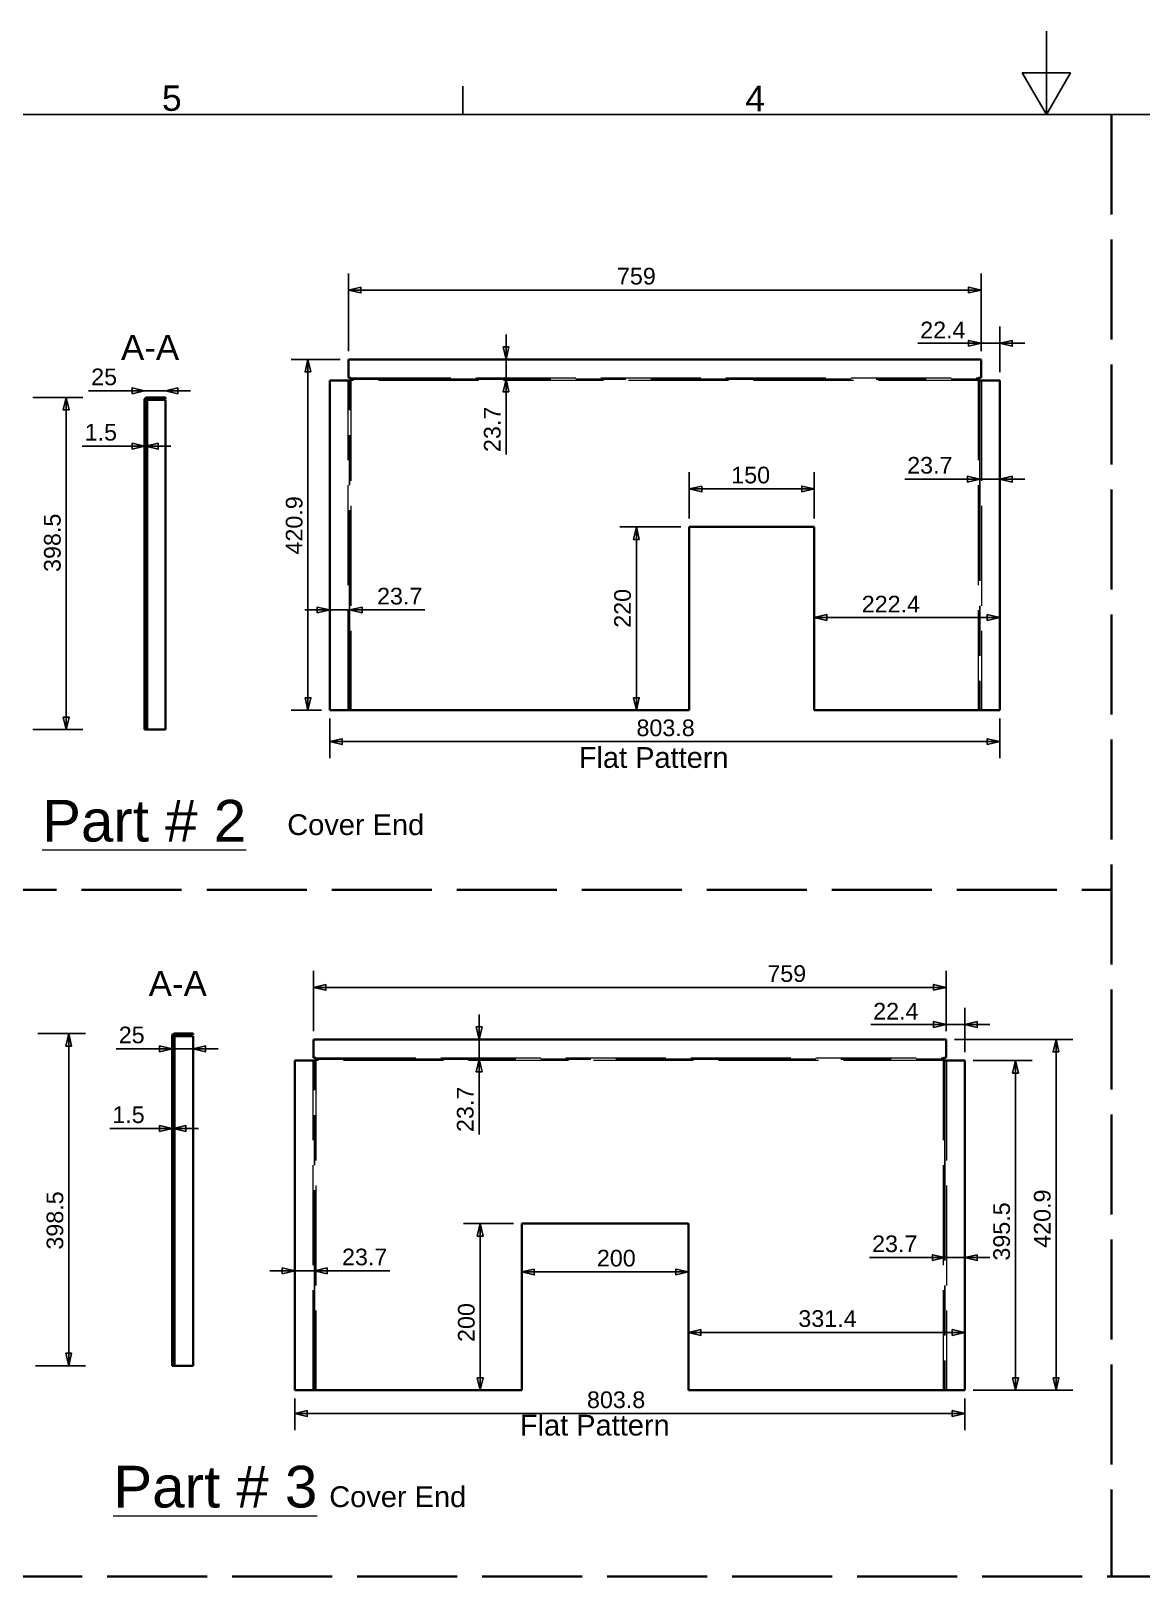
# Paper-space layout 'Washer Top Cover Detail' of a CAD drawing. Header units: millimetres. Extents: x -10 to 420, y -9 to 298.
# Drawn here: x 83.2 to 216.4, y 110.5 to 297.7 of the extents above; entities that cross this region are included whole.
import ezdxf

# ---------------------------------------------------------------- set-up
doc = ezdxf.new("R2010")
doc.units = ezdxf.units.MM
doc.linetypes.add('ACAD_ISO02W100', pattern=[15, 12, -3])
doc.linetypes.add('ACAD_ISO08W100', pattern=[36, 24, -3, 6, -3])
for name, color, linetype, lineweight in [('2dTransBorder', 7, 'Continuous', 35), ('Dimensions', 5, 'Continuous', 25), ('Hatch', 7, 'Continuous', 25), ('Hidden Edges', 7, 'ACAD_ISO02W100', 35), ('Sketch Lines', 7, 'Continuous', 25), ('Text', 5, 'Continuous', 25), ('Visible Edges', 7, 'Continuous', 50)]:
    doc.layers.add(name, color=color, linetype=linetype, lineweight=lineweight)
doc.layers.add('Title', color=7, linetype='Continuous')
doc.styles.add('Current-ISO', font='ARIAL.TTF')
doc.styles.add('Text Style33', font='ARIAL.TTF')
doc.styles.add('Text Style5', font='ARIAL.TTF')

# ---------------------------------------------------------------- blocks, each defined once
blk = doc.blocks.new('2dTransSymbol15')
at = {"color": 179}
for points in [[(100.3, 258.51), (101.8, 258.86), (100.3, 259.21), (100.3, 258.51)], [(105.8, 259.21), (104.3, 258.86), (105.8, 258.51), (105.8, 259.21)]]:
    blk.add_solid(points, dxfattribs=at)
at = {"layer": 'Dimensions', "color": 179, "linetype": 'Continuous', "lineweight": 25, "true_color": 0x262659}
for p, q in [((95.09, 258.86), (98.8, 258.86)), ((100.3, 258.86), (98.8, 258.86)), ((101.8, 258.86), (100.3, 259.21)), ((100.3, 259.21), (100.3, 258.51)), ((100.3, 258.86), (101.8, 258.86)), ((100.3, 258.51), (101.8, 258.86)), ((101.8, 258.86), (104.3, 258.86)), ((105.8, 259.21), (104.3, 258.86)), ((105.8, 258.86), (104.3, 258.86)), ((104.3, 258.86), (105.8, 258.51)), ((105.8, 258.51), (105.8, 259.21)), ((105.8, 258.86), (107.3, 258.86))]:
    blk.add_line(p, q, dxfattribs=at)
for points in [[(100.3, 258.51), (101.8, 258.86), (100.3, 259.21), (100.3, 258.51)], [(105.8, 259.21), (104.3, 258.86), (105.8, 258.51), (105.8, 259.21)]]:
    blk.add_lwpolyline(points, dxfattribs=at)
at = {"layer": 'Dimensions', "color": 18, "linetype": 'Continuous', "lineweight": 25, "true_color": 0x000000, "insert": (95.39, 259.5), "char_height": 2, "attachment_point": 7, "style": 'Text Style5'}
blk.add_mtext('25', dxfattribs=at)
blk = doc.blocks.new('2dTransSymbol16')
at = {"color": 179}
for points in [[(100.3, 251.87), (101.8, 252.22), (100.3, 252.57), (100.3, 251.87)], [(103.45, 252.57), (101.95, 252.22), (103.45, 251.87), (103.45, 252.57)]]:
    blk.add_solid(points, dxfattribs=at)
at = {"layer": 'Dimensions', "color": 179, "linetype": 'Continuous', "lineweight": 25, "true_color": 0x262659}
for p, q in [((94.31, 252.22), (98.8, 252.22)), ((100.3, 252.22), (98.8, 252.22)), ((101.8, 252.22), (100.3, 252.57)), ((100.3, 252.57), (100.3, 251.87)), ((100.3, 252.22), (101.8, 252.22)), ((100.3, 251.87), (101.8, 252.22)), ((101.95, 252.22), (101.8, 252.22)), ((103.45, 252.57), (101.95, 252.22)), ((103.45, 252.22), (101.95, 252.22)), ((101.95, 252.22), (103.45, 251.87)), ((103.45, 251.87), (103.45, 252.57)), ((103.45, 252.22), (104.95, 252.22))]:
    blk.add_line(p, q, dxfattribs=at)
for points in [[(100.3, 251.87), (101.8, 252.22), (100.3, 252.57), (100.3, 251.87)], [(103.45, 252.57), (101.95, 252.22), (103.45, 251.87), (103.45, 252.57)]]:
    blk.add_lwpolyline(points, dxfattribs=at)
at = {"layer": 'Dimensions', "color": 18, "linetype": 'Continuous', "lineweight": 25, "true_color": 0x000000, "insert": (94.61, 252.85), "char_height": 2, "attachment_point": 7, "style": 'Text Style5'}
blk.add_mtext('1.5', dxfattribs=at)
blk = doc.blocks.new('2dTransSymbol20')
at = {"color": 179}
for points in [[(127.76, 271.29), (126.26, 270.94), (127.76, 270.59), (127.76, 271.29)], [(200.66, 270.59), (202.16, 270.94), (200.66, 271.29), (200.66, 270.59)]]:
    blk.add_solid(points, dxfattribs=at)
at = {"layer": 'Dimensions', "color": 179, "linetype": 'Continuous', "lineweight": 25, "true_color": 0x262659}
for p, q in [((126.26, 263.61), (126.26, 272.94)), ((202.16, 263.61), (202.16, 272.94)), ((127.76, 271.29), (126.26, 270.94)), ((127.76, 270.94), (126.26, 270.94)), ((126.26, 270.94), (127.76, 270.59)), ((127.76, 270.59), (127.76, 271.29)), ((200.66, 270.94), (127.76, 270.94)), ((202.16, 270.94), (200.66, 271.29)), ((200.66, 271.29), (200.66, 270.59)), ((200.66, 270.94), (202.16, 270.94)), ((200.66, 270.59), (202.16, 270.94))]:
    blk.add_line(p, q, dxfattribs=at)
for points in [[(127.76, 271.29), (126.26, 270.94), (127.76, 270.59), (127.76, 271.29)], [(200.66, 270.59), (202.16, 270.94), (200.66, 271.29), (200.66, 270.59)]]:
    blk.add_lwpolyline(points, dxfattribs=at)
at = {"layer": 'Dimensions', "color": 18, "linetype": 'Continuous', "lineweight": 25, "true_color": 0x000000, "insert": (158.48, 271.58), "char_height": 2, "attachment_point": 7, "style": 'Text Style5'}
blk.add_mtext('759', dxfattribs=at)
blk = doc.blocks.new('2dTransSymbol21')
at = {"color": 179}
for points in [[(121.75, 261.11), (121.4, 262.61), (121.05, 261.11), (121.75, 261.11)], [(121.05, 222.02), (121.4, 220.52), (121.75, 222.02), (121.05, 222.02)]]:
    blk.add_solid(points, dxfattribs=at)
at = {"layer": 'Dimensions', "color": 179, "linetype": 'Continuous', "lineweight": 25, "true_color": 0x262659}
for p, q in [((125.26, 262.61), (119.4, 262.61)), ((121.4, 262.61), (121.05, 261.11)), ((121.4, 261.11), (121.4, 262.61)), ((121.75, 261.11), (121.4, 262.61)), ((121.05, 261.11), (121.75, 261.11)), ((121.4, 261.11), (121.4, 222.02)), ((121.05, 222.02), (121.4, 220.52)), ((121.75, 222.02), (121.05, 222.02)), ((121.4, 222.02), (121.4, 220.52)), ((121.4, 220.52), (121.75, 222.02)), ((123.02, 220.52), (119.4, 220.52))]:
    blk.add_line(p, q, dxfattribs=at)
for points in [[(121.75, 261.11), (121.4, 262.61), (121.05, 261.11), (121.75, 261.11)], [(121.05, 222.02), (121.4, 220.52), (121.75, 222.02), (121.05, 222.02)]]:
    blk.add_lwpolyline(points, dxfattribs=at)
at = {"layer": 'Dimensions', "linetype": 'Continuous', "lineweight": 25, "insert": (120.77, 239.21), "char_height": 2, "attachment_point": 7, "rotation": 90, "style": 'Text Style5'}
blk.add_mtext('420.9', dxfattribs=at)
blk = doc.blocks.new('2dTransSymbol22')
at = {"color": 179}
for points in [[(161.16, 241.02), (160.81, 242.52), (160.46, 241.02), (161.16, 241.02)], [(160.46, 222.02), (160.81, 220.52), (161.16, 222.02), (160.46, 222.02)]]:
    blk.add_solid(points, dxfattribs=at)
at = {"layer": 'Dimensions', "color": 179, "linetype": 'Continuous', "lineweight": 25, "true_color": 0x262659}
for p, q in [((166.16, 242.52), (158.81, 242.52)), ((160.81, 242.52), (160.46, 241.02)), ((160.81, 241.02), (160.81, 242.52)), ((161.16, 241.02), (160.81, 242.52)), ((160.46, 241.02), (161.16, 241.02)), ((160.81, 222.02), (160.81, 241.02)), ((160.46, 222.02), (160.81, 220.52)), ((161.16, 222.02), (160.46, 222.02)), ((160.81, 222.02), (160.81, 220.52)), ((160.81, 220.52), (161.16, 222.02)), ((166.16, 220.52), (158.81, 220.52))]:
    blk.add_line(p, q, dxfattribs=at)
for points in [[(161.16, 241.02), (160.81, 242.52), (160.46, 241.02), (161.16, 241.02)], [(160.46, 222.02), (160.81, 220.52), (161.16, 222.02), (160.46, 222.02)]]:
    blk.add_lwpolyline(points, dxfattribs=at)
at = {"layer": 'Dimensions', "color": 18, "linetype": 'Continuous', "lineweight": 25, "true_color": 0x000000, "insert": (160.17, 230.42), "char_height": 2, "attachment_point": 7, "rotation": 90, "style": 'Text Style5'}
blk.add_mtext('220', dxfattribs=at)
blk = doc.blocks.new('2dTransSymbol23')
at = {"color": 179}
for points in [[(168.66, 247.43), (167.16, 247.08), (168.66, 246.73), (168.66, 247.43)], [(180.66, 246.73), (182.16, 247.08), (180.66, 247.43), (180.66, 246.73)]]:
    blk.add_solid(points, dxfattribs=at)
at = {"layer": 'Dimensions', "color": 179, "linetype": 'Continuous', "lineweight": 25, "true_color": 0x262659}
for p, q in [((167.16, 243.52), (167.16, 249.08)), ((182.16, 243.52), (182.16, 249.08)), ((168.66, 247.43), (167.16, 247.08)), ((168.66, 246.73), (168.66, 247.43)), ((182.16, 247.08), (180.66, 247.43)), ((180.66, 247.43), (180.66, 246.73)), ((168.66, 247.08), (167.16, 247.08)), ((167.16, 247.08), (168.66, 246.73)), ((168.66, 247.08), (180.66, 247.08)), ((180.66, 247.08), (182.16, 247.08)), ((180.66, 246.73), (182.16, 247.08))]:
    blk.add_line(p, q, dxfattribs=at)
for points in [[(168.66, 247.43), (167.16, 247.08), (168.66, 246.73), (168.66, 247.43)], [(180.66, 246.73), (182.16, 247.08), (180.66, 247.43), (180.66, 246.73)]]:
    blk.add_lwpolyline(points, dxfattribs=at)
at = {"layer": 'Dimensions', "color": 178, "linetype": 'Continuous', "lineweight": 25, "true_color": 0x000001, "insert": (172.19, 247.72), "char_height": 2, "attachment_point": 7, "style": 'Text Style5'}
blk.add_mtext('150', dxfattribs=at)
blk = doc.blocks.new('2dTransSymbol24')
at = {"color": 179}
for points in [[(183.66, 232.01), (182.16, 231.66), (183.66, 231.31), (183.66, 232.01)], [(202.9, 231.31), (204.4, 231.66), (202.9, 232.01), (202.9, 231.31)]]:
    blk.add_solid(points, dxfattribs=at)
at = {"layer": 'Dimensions', "color": 179, "linetype": 'Continuous', "lineweight": 25, "true_color": 0x262659}
for p, q in [((183.66, 232.01), (182.16, 231.66)), ((183.66, 231.66), (182.16, 231.66)), ((182.16, 231.66), (183.66, 231.31)), ((183.66, 231.31), (183.66, 232.01)), ((202.9, 231.66), (183.66, 231.66)), ((204.4, 231.66), (202.9, 232.01)), ((202.9, 232.01), (202.9, 231.31)), ((202.9, 231.66), (204.4, 231.66)), ((202.9, 231.31), (204.4, 231.66))]:
    blk.add_line(p, q, dxfattribs=at)
for points in [[(183.66, 232.01), (182.16, 231.66), (183.66, 231.31), (183.66, 232.01)], [(202.9, 231.31), (204.4, 231.66), (202.9, 232.01), (202.9, 231.31)]]:
    blk.add_lwpolyline(points, dxfattribs=at)
at = {"layer": 'Dimensions', "linetype": 'Continuous', "lineweight": 25, "insert": (187.85, 232.26), "char_height": 2, "attachment_point": 7, "style": 'Text Style5'}
blk.add_mtext('222.4', dxfattribs=at)
blk = doc.blocks.new('2dTransSymbol25')
at = {"color": 179}
for points in [[(200.66, 264.2), (202.16, 264.55), (200.66, 264.9), (200.66, 264.2)], [(205.9, 264.9), (204.4, 264.55), (205.9, 264.2), (205.9, 264.9)]]:
    blk.add_solid(points, dxfattribs=at)
at = {"layer": 'Dimensions', "color": 179, "linetype": 'Continuous', "lineweight": 25, "true_color": 0x262659}
for p, q in [((202.16, 263.61), (202.16, 266.55)), ((204.4, 261.07), (204.4, 266.55)), ((194.56, 264.55), (199.16, 264.55)), ((200.66, 264.55), (199.16, 264.55)), ((202.16, 264.55), (200.66, 264.9)), ((200.66, 264.9), (200.66, 264.2)), ((200.66, 264.55), (202.16, 264.55)), ((200.66, 264.2), (202.16, 264.55)), ((204.4, 264.55), (202.16, 264.55)), ((205.9, 264.9), (204.4, 264.55)), ((205.9, 264.55), (204.4, 264.55)), ((204.4, 264.55), (205.9, 264.2)), ((205.9, 264.2), (205.9, 264.9)), ((205.9, 264.55), (207.4, 264.55))]:
    blk.add_line(p, q, dxfattribs=at)
for points in [[(200.66, 264.2), (202.16, 264.55), (200.66, 264.9), (200.66, 264.2)], [(205.9, 264.9), (204.4, 264.55), (205.9, 264.2), (205.9, 264.9)]]:
    blk.add_lwpolyline(points, dxfattribs=at)
at = {"layer": 'Dimensions', "color": 18, "linetype": 'Continuous', "lineweight": 25, "true_color": 0x000000, "insert": (194.86, 265.15), "char_height": 2, "attachment_point": 7, "style": 'Text Style5'}
blk.add_mtext('22.4', dxfattribs=at)
blk = doc.blocks.new('2dTransSymbol26')
at = {"color": 179}
for points in [[(125.52, 217.11), (124.02, 216.76), (125.52, 216.41), (125.52, 217.11)], [(202.9, 216.41), (204.4, 216.76), (202.9, 217.11), (202.9, 216.41)]]:
    blk.add_solid(points, dxfattribs=at)
at = {"layer": 'Dimensions', "color": 179, "linetype": 'Continuous', "lineweight": 25, "true_color": 0x262659}
for p, q in [((124.02, 219.52), (124.02, 214.76)), ((204.4, 219.52), (204.4, 214.76)), ((125.52, 217.11), (124.02, 216.76)), ((125.52, 216.76), (124.02, 216.76)), ((124.02, 216.76), (125.52, 216.41)), ((125.52, 216.41), (125.52, 217.11)), ((125.52, 216.76), (202.9, 216.76)), ((204.4, 216.76), (202.9, 217.11)), ((202.9, 217.11), (202.9, 216.41)), ((202.9, 216.76), (204.4, 216.76)), ((202.9, 216.41), (204.4, 216.76))]:
    blk.add_line(p, q, dxfattribs=at)
for points in [[(125.52, 217.11), (124.02, 216.76), (125.52, 216.41), (125.52, 217.11)], [(202.9, 216.41), (204.4, 216.76), (202.9, 217.11), (202.9, 216.41)]]:
    blk.add_lwpolyline(points, dxfattribs=at)
at = {"layer": 'Dimensions', "linetype": 'Continuous', "lineweight": 25, "insert": (160.82, 217.39), "char_height": 2, "attachment_point": 7, "style": 'Text Style5'}
blk.add_mtext('803.8', dxfattribs=at)
blk = doc.blocks.new('2dTransSymbol27')
at = {"color": 179}
for points in [[(144.82, 264.11), (145.17, 262.61), (145.52, 264.11), (144.82, 264.11)], [(145.52, 258.74), (145.17, 260.24), (144.82, 258.74), (145.52, 258.74)]]:
    blk.add_solid(points, dxfattribs=at)
at = {"layer": 'Dimensions', "color": 179, "linetype": 'Continuous', "lineweight": 25, "true_color": 0x262659}
for p, q in [((144.82, 264.11), (145.17, 262.61)), ((145.52, 264.11), (144.82, 264.11)), ((145.17, 264.11), (145.17, 265.61)), ((145.17, 264.11), (145.17, 262.61)), ((145.17, 262.61), (145.52, 264.11)), ((145.17, 260.24), (145.17, 262.61)), ((145.17, 260.24), (144.82, 258.74)), ((144.82, 258.74), (145.52, 258.74)), ((145.17, 258.74), (145.17, 260.24)), ((145.52, 258.74), (145.17, 260.24)), ((145.17, 258.74), (145.17, 257.24)), ((145.17, 251.21), (145.17, 257.24))]:
    blk.add_line(p, q, dxfattribs=at)
for points in [[(144.82, 264.11), (145.17, 262.61), (145.52, 264.11), (144.82, 264.11)], [(145.52, 258.74), (145.17, 260.24), (144.82, 258.74), (145.52, 258.74)]]:
    blk.add_lwpolyline(points, dxfattribs=at)
at = {"layer": 'Dimensions', "color": 18, "linetype": 'Continuous', "lineweight": 25, "true_color": 0x000000, "insert": (144.54, 251.51), "char_height": 2, "attachment_point": 7, "rotation": 90, "style": 'Text Style5'}
blk.add_mtext('23.7', dxfattribs=at)
blk = doc.blocks.new('2dTransSymbol28')
at = {"color": 179}
for points in [[(122.52, 232.21), (124.02, 232.56), (122.52, 232.91), (122.52, 232.21)], [(127.89, 232.91), (126.39, 232.56), (127.89, 232.21), (127.89, 232.91)]]:
    blk.add_solid(points, dxfattribs=at)
at = {"layer": 'Dimensions', "color": 179, "linetype": 'Continuous', "lineweight": 25, "true_color": 0x262659}
for p, q in [((122.52, 232.56), (121.02, 232.56)), ((124.02, 232.56), (122.52, 232.91)), ((122.52, 232.91), (122.52, 232.21)), ((122.52, 232.56), (124.02, 232.56)), ((122.52, 232.21), (124.02, 232.56)), ((124.02, 232.56), (126.39, 232.56)), ((127.89, 232.91), (126.39, 232.56)), ((127.89, 232.56), (126.39, 232.56)), ((126.39, 232.56), (127.89, 232.21)), ((127.89, 232.21), (127.89, 232.91)), ((127.89, 232.56), (129.39, 232.56)), ((135.43, 232.56), (129.39, 232.56))]:
    blk.add_line(p, q, dxfattribs=at)
for points in [[(122.52, 232.21), (124.02, 232.56), (122.52, 232.91), (122.52, 232.21)], [(127.89, 232.91), (126.39, 232.56), (127.89, 232.21), (127.89, 232.91)]]:
    blk.add_lwpolyline(points, dxfattribs=at)
at = {"layer": 'Dimensions', "linetype": 'Continuous', "lineweight": 25, "insert": (129.69, 233.19), "char_height": 2, "attachment_point": 7, "style": 'Text Style5'}
blk.add_mtext('23.7', dxfattribs=at)
blk = doc.blocks.new('2dTransSymbol29')
at = {"color": 179}
for points in [[(200.53, 247.9), (202.03, 248.25), (200.53, 248.6), (200.53, 247.9)], [(205.9, 248.6), (204.4, 248.25), (205.9, 247.9), (205.9, 248.6)]]:
    blk.add_solid(points, dxfattribs=at)
at = {"layer": 'Dimensions', "color": 179, "linetype": 'Continuous', "lineweight": 25, "true_color": 0x262659}
for p, q in [((193, 248.25), (199.03, 248.25)), ((200.53, 248.25), (199.03, 248.25)), ((202.03, 248.25), (200.53, 248.6)), ((200.53, 248.6), (200.53, 247.9)), ((200.53, 248.25), (202.03, 248.25)), ((200.53, 247.9), (202.03, 248.25)), ((204.4, 248.25), (202.03, 248.25)), ((205.9, 248.6), (204.4, 248.25)), ((205.9, 248.25), (204.4, 248.25)), ((204.4, 248.25), (205.9, 247.9)), ((205.9, 247.9), (205.9, 248.6)), ((205.9, 248.25), (207.4, 248.25))]:
    blk.add_line(p, q, dxfattribs=at)
for points in [[(200.53, 247.9), (202.03, 248.25), (200.53, 248.6), (200.53, 247.9)], [(205.9, 248.6), (204.4, 248.25), (205.9, 247.9), (205.9, 248.6)]]:
    blk.add_lwpolyline(points, dxfattribs=at)
at = {"layer": 'Dimensions', "linetype": 'Continuous', "lineweight": 25, "insert": (193.3, 248.89), "char_height": 2, "attachment_point": 7, "style": 'Text Style5'}
blk.add_mtext('23.7', dxfattribs=at)
blk = doc.blocks.new('2dTransSymbol31')
at = {"color": 179}
for points in [[(93.05, 180.23), (92.7, 181.73), (92.35, 180.23), (93.05, 180.23)], [(92.35, 143.38), (92.7, 141.88), (93.05, 143.38), (92.35, 143.38)]]:
    blk.add_solid(points, dxfattribs=at)
at = {"layer": 'Dimensions', "color": 179, "linetype": 'Continuous', "lineweight": 25, "true_color": 0x262659}
for p, q in [((89, 181.73), (94.7, 181.73)), ((92.7, 181.73), (92.35, 180.23)), ((92.7, 180.23), (92.7, 181.73)), ((93.05, 180.23), (92.7, 181.73)), ((92.35, 180.23), (93.05, 180.23)), ((92.7, 143.38), (92.7, 180.23)), ((92.35, 143.38), (92.7, 141.88)), ((93.05, 143.38), (92.35, 143.38)), ((92.7, 143.38), (92.7, 141.88)), ((92.7, 141.88), (93.05, 143.38)), ((88.7, 141.88), (94.7, 141.88))]:
    blk.add_line(p, q, dxfattribs=at)
for points in [[(93.05, 180.23), (92.7, 181.73), (92.35, 180.23), (93.05, 180.23)], [(92.35, 143.38), (92.7, 141.88), (93.05, 143.38), (92.35, 143.38)]]:
    blk.add_lwpolyline(points, dxfattribs=at)
at = {"layer": 'Dimensions', "color": 178, "linetype": 'Continuous', "lineweight": 25, "true_color": 0x000103, "insert": (92.07, 155.81), "char_height": 2, "attachment_point": 7, "rotation": 90, "style": 'Text Style5'}
blk.add_mtext('398.5', dxfattribs=at)
blk = doc.blocks.new('2dTransSymbol32')
at = {"color": 179}
for points in [[(92.74, 256.56), (92.39, 258.06), (92.04, 256.56), (92.74, 256.56)], [(92.04, 219.71), (92.39, 218.21), (92.74, 219.71), (92.04, 219.71)]]:
    blk.add_solid(points, dxfattribs=at)
at = {"layer": 'Dimensions', "color": 179, "linetype": 'Continuous', "lineweight": 25, "true_color": 0x262659}
for p, q in [((88.39, 258.06), (94.39, 258.06)), ((92.39, 258.06), (92.04, 256.56)), ((92.04, 256.56), (92.74, 256.56)), ((92.39, 256.56), (92.39, 258.06)), ((92.74, 256.56), (92.39, 258.06)), ((92.39, 256.56), (92.39, 219.71)), ((92.04, 219.71), (92.39, 218.21)), ((92.74, 219.71), (92.04, 219.71)), ((92.39, 219.71), (92.39, 218.21)), ((92.39, 218.21), (92.74, 219.71)), ((88.39, 218.21), (94.39, 218.21))]:
    blk.add_line(p, q, dxfattribs=at)
for points in [[(92.74, 256.56), (92.39, 258.06), (92.04, 256.56), (92.74, 256.56)], [(92.04, 219.71), (92.39, 218.21), (92.74, 219.71), (92.04, 219.71)]]:
    blk.add_lwpolyline(points, dxfattribs=at)
at = {"layer": 'Dimensions', "color": 18, "linetype": 'Continuous', "lineweight": 25, "true_color": 0x000000, "insert": (91.76, 237.12), "char_height": 2, "attachment_point": 7, "rotation": 90, "style": 'Text Style5'}
blk.add_mtext('398.5', dxfattribs=at)
blk = doc.blocks.new('2dTransSymbol36')
at = {"color": 179}
for points in [[(103.61, 179.56), (105.11, 179.91), (103.61, 180.26), (103.61, 179.56)], [(109.11, 180.26), (107.61, 179.91), (109.11, 179.56), (109.11, 180.26)]]:
    blk.add_solid(points, dxfattribs=at)
at = {"layer": 'Dimensions', "color": 179, "linetype": 'Continuous', "lineweight": 25, "true_color": 0x262659}
for p, q in [((98.4, 179.91), (102.11, 179.91)), ((103.61, 179.91), (102.11, 179.91)), ((105.11, 179.91), (103.61, 180.26)), ((103.61, 180.26), (103.61, 179.56)), ((103.61, 179.91), (105.11, 179.91)), ((103.61, 179.56), (105.11, 179.91)), ((105.11, 179.91), (107.61, 179.91)), ((109.11, 180.26), (107.61, 179.91)), ((109.11, 179.91), (107.61, 179.91)), ((107.61, 179.91), (109.11, 179.56)), ((109.11, 179.56), (109.11, 180.26)), ((109.11, 179.91), (110.61, 179.91))]:
    blk.add_line(p, q, dxfattribs=at)
for points in [[(103.61, 179.56), (105.11, 179.91), (103.61, 180.26), (103.61, 179.56)], [(109.11, 180.26), (107.61, 179.91), (109.11, 179.56), (109.11, 180.26)]]:
    blk.add_lwpolyline(points, dxfattribs=at)
at = {"layer": 'Dimensions', "color": 18, "linetype": 'Continuous', "lineweight": 25, "true_color": 0x000000, "insert": (98.7, 180.54), "char_height": 2, "attachment_point": 7, "style": 'Text Style5'}
blk.add_mtext('25', dxfattribs=at)
blk = doc.blocks.new('2dTransSymbol37')
at = {"color": 179}
for points in [[(103.61, 169.99), (105.11, 170.34), (103.61, 170.69), (103.61, 169.99)], [(106.76, 170.69), (105.26, 170.34), (106.76, 169.99), (106.76, 170.69)]]:
    blk.add_solid(points, dxfattribs=at)
at = {"layer": 'Dimensions', "color": 179, "linetype": 'Continuous', "lineweight": 25, "true_color": 0x262659}
for p, q in [((105.11, 170.34), (103.61, 170.69)), ((103.61, 170.69), (103.61, 169.99)), ((106.76, 170.69), (105.26, 170.34)), ((106.76, 169.99), (106.76, 170.69)), ((97.63, 170.34), (102.11, 170.34)), ((103.61, 170.34), (102.11, 170.34)), ((103.61, 170.34), (105.11, 170.34)), ((103.61, 169.99), (105.11, 170.34)), ((105.11, 170.34), (105.26, 170.34)), ((106.76, 170.34), (105.26, 170.34)), ((105.26, 170.34), (106.76, 169.99)), ((106.76, 170.34), (108.26, 170.34))]:
    blk.add_line(p, q, dxfattribs=at)
for points in [[(103.61, 169.99), (105.11, 170.34), (103.61, 170.69), (103.61, 169.99)], [(106.76, 170.69), (105.26, 170.34), (106.76, 169.99), (106.76, 170.69)]]:
    blk.add_lwpolyline(points, dxfattribs=at)
at = {"layer": 'Dimensions', "color": 18, "linetype": 'Continuous', "lineweight": 25, "true_color": 0x000000, "insert": (97.93, 170.97), "char_height": 2, "attachment_point": 7, "style": 'Text Style5'}
blk.add_mtext('1.5', dxfattribs=at)
blk = doc.blocks.new('2dTransSymbol38')
at = {"color": 179}
for points in [[(141.59, 182.53), (141.94, 181.03), (142.29, 182.53), (141.59, 182.53)], [(142.29, 177.16), (141.94, 178.66), (141.59, 177.16), (142.29, 177.16)]]:
    blk.add_solid(points, dxfattribs=at)
at = {"layer": 'Dimensions', "color": 179, "linetype": 'Continuous', "lineweight": 25, "true_color": 0x262659}
for p, q in [((141.94, 182.53), (141.94, 184.03)), ((141.59, 182.53), (141.94, 181.03)), ((142.29, 182.53), (141.59, 182.53)), ((141.94, 182.53), (141.94, 181.03)), ((141.94, 181.03), (142.29, 182.53)), ((141.94, 181.03), (141.94, 178.66)), ((141.94, 178.66), (141.59, 177.16)), ((141.94, 177.16), (141.94, 178.66)), ((142.29, 177.16), (141.94, 178.66)), ((141.59, 177.16), (142.29, 177.16)), ((141.94, 177.16), (141.94, 175.66)), ((141.94, 169.62), (141.94, 175.66))]:
    blk.add_line(p, q, dxfattribs=at)
for points in [[(141.59, 182.53), (141.94, 181.03), (142.29, 182.53), (141.59, 182.53)], [(142.29, 177.16), (141.94, 178.66), (141.59, 177.16), (142.29, 177.16)]]:
    blk.add_lwpolyline(points, dxfattribs=at)
at = {"layer": 'Dimensions', "color": 18, "linetype": 'Continuous', "lineweight": 25, "true_color": 0x000000, "insert": (141.3, 169.92), "char_height": 2, "attachment_point": 7, "rotation": 90, "style": 'Text Style5'}
blk.add_mtext('23.7', dxfattribs=at)
blk = doc.blocks.new('2dTransSymbol39')
at = {"color": 179}
for points in [[(118.32, 152.92), (119.82, 153.27), (118.32, 153.62), (118.32, 152.92)], [(123.69, 153.62), (122.19, 153.27), (123.69, 152.92), (123.69, 153.62)]]:
    blk.add_solid(points, dxfattribs=at)
at = {"layer": 'Dimensions', "color": 179, "linetype": 'Continuous', "lineweight": 25, "true_color": 0x262659}
for p, q in [((119.82, 153.27), (118.32, 153.62)), ((118.32, 153.62), (118.32, 152.92)), ((123.69, 153.62), (122.19, 153.27)), ((123.69, 152.92), (123.69, 153.62)), ((118.32, 153.27), (116.82, 153.27)), ((118.32, 153.27), (119.82, 153.27)), ((118.32, 152.92), (119.82, 153.27)), ((119.82, 153.27), (122.19, 153.27)), ((123.69, 153.27), (122.19, 153.27)), ((122.19, 153.27), (123.69, 152.92)), ((123.69, 153.27), (125.19, 153.27)), ((131.23, 153.27), (125.19, 153.27))]:
    blk.add_line(p, q, dxfattribs=at)
for points in [[(118.32, 152.92), (119.82, 153.27), (118.32, 153.62), (118.32, 152.92)], [(123.69, 153.62), (122.19, 153.27), (123.69, 152.92), (123.69, 153.62)]]:
    blk.add_lwpolyline(points, dxfattribs=at)
at = {"layer": 'Dimensions', "linetype": 'Continuous', "lineweight": 25, "insert": (125.49, 153.9), "char_height": 2, "attachment_point": 7, "style": 'Text Style5'}
blk.add_mtext('23.7', dxfattribs=at)
blk = doc.blocks.new('2dTransSymbol40')
at = {"color": 179}
for points in [[(196.33, 154.5), (197.83, 154.85), (196.33, 155.2), (196.33, 154.5)], [(201.7, 155.2), (200.2, 154.85), (201.7, 154.5), (201.7, 155.2)]]:
    blk.add_solid(points, dxfattribs=at)
at = {"layer": 'Dimensions', "color": 179, "linetype": 'Continuous', "lineweight": 25, "true_color": 0x262659}
for p, q in [((188.79, 154.85), (194.83, 154.85)), ((196.33, 154.85), (194.83, 154.85)), ((197.83, 154.85), (196.33, 155.2)), ((196.33, 155.2), (196.33, 154.5)), ((196.33, 154.85), (197.83, 154.85)), ((196.33, 154.5), (197.83, 154.85)), ((200.2, 154.85), (197.83, 154.85)), ((201.7, 155.2), (200.2, 154.85)), ((201.7, 154.85), (200.2, 154.85)), ((200.2, 154.85), (201.7, 154.5)), ((201.7, 154.5), (201.7, 155.2)), ((201.7, 154.85), (203.2, 154.85))]:
    blk.add_line(p, q, dxfattribs=at)
for points in [[(196.33, 154.5), (197.83, 154.85), (196.33, 155.2), (196.33, 154.5)], [(201.7, 155.2), (200.2, 154.85), (201.7, 154.5), (201.7, 155.2)]]:
    blk.add_lwpolyline(points, dxfattribs=at)
at = {"layer": 'Dimensions', "linetype": 'Continuous', "lineweight": 25, "insert": (189.09, 155.48), "char_height": 2, "attachment_point": 7, "style": 'Text Style5'}
blk.add_mtext('23.7', dxfattribs=at)
blk = doc.blocks.new('2dTransSymbol41')
at = {"color": 179}
for points in [[(168.56, 146.22), (167.06, 145.87), (168.56, 145.52), (168.56, 146.22)], [(198.7, 145.52), (200.2, 145.87), (198.7, 146.22), (198.7, 145.52)]]:
    blk.add_solid(points, dxfattribs=at)
at = {"layer": 'Dimensions', "color": 179, "linetype": 'Continuous', "lineweight": 25, "true_color": 0x262659}
for p, q in [((167.06, 139.94), (167.06, 147.87)), ((168.56, 146.22), (167.06, 145.87)), ((168.56, 145.52), (168.56, 146.22)), ((200.2, 145.87), (198.7, 146.22)), ((198.7, 146.22), (198.7, 145.52)), ((200.2, 139.94), (200.2, 147.87)), ((168.56, 145.87), (167.06, 145.87)), ((167.06, 145.87), (168.56, 145.52)), ((168.56, 145.87), (198.7, 145.87)), ((198.7, 145.87), (200.2, 145.87)), ((198.7, 145.52), (200.2, 145.87))]:
    blk.add_line(p, q, dxfattribs=at)
for points in [[(168.56, 146.22), (167.06, 145.87), (168.56, 145.52), (168.56, 146.22)], [(198.7, 145.52), (200.2, 145.87), (198.7, 146.22), (198.7, 145.52)]]:
    blk.add_lwpolyline(points, dxfattribs=at)
at = {"layer": 'Dimensions', "color": 18, "linetype": 'Continuous', "lineweight": 25, "true_color": 0x000000, "insert": (180.24, 146.51), "char_height": 2, "attachment_point": 7, "style": 'Text Style5'}
blk.add_mtext('331.4', dxfattribs=at)
blk = doc.blocks.new('2dTransSymbol42')
at = {"color": 179}
for points in [[(148.56, 153.48), (147.06, 153.13), (148.56, 152.78), (148.56, 153.48)], [(165.56, 152.78), (167.06, 153.13), (165.56, 153.48), (165.56, 152.78)]]:
    blk.add_solid(points, dxfattribs=at)
at = {"layer": 'Dimensions', "color": 179, "linetype": 'Continuous', "lineweight": 25, "true_color": 0x262659}
for p, q in [((147.06, 157.94), (147.06, 151.13)), ((167.06, 157.94), (167.06, 151.13)), ((148.56, 153.48), (147.06, 153.13)), ((148.56, 153.13), (147.06, 153.13)), ((147.06, 153.13), (148.56, 152.78)), ((148.56, 152.78), (148.56, 153.48)), ((148.56, 153.13), (165.56, 153.13)), ((167.06, 153.13), (165.56, 153.48)), ((165.56, 153.48), (165.56, 152.78)), ((165.56, 153.13), (167.06, 153.13)), ((165.56, 152.78), (167.06, 153.13))]:
    blk.add_line(p, q, dxfattribs=at)
for points in [[(148.56, 153.48), (147.06, 153.13), (148.56, 152.78), (148.56, 153.48)], [(165.56, 152.78), (167.06, 153.13), (165.56, 153.48), (165.56, 152.78)]]:
    blk.add_lwpolyline(points, dxfattribs=at)
at = {"layer": 'Dimensions', "color": 178, "linetype": 'Continuous', "lineweight": 25, "true_color": 0x000001, "insert": (156.07, 153.76), "char_height": 2, "attachment_point": 7, "style": 'Text Style5'}
blk.add_mtext('200', dxfattribs=at)
blk = doc.blocks.new('2dTransSymbol43')
at = {"color": 179}
for points in [[(196.46, 182.47), (197.96, 182.82), (196.46, 183.17), (196.46, 182.47)], [(201.7, 183.17), (200.2, 182.82), (201.7, 182.47), (201.7, 183.17)]]:
    blk.add_solid(points, dxfattribs=at)
at = {"layer": 'Dimensions', "color": 179, "linetype": 'Continuous', "lineweight": 25, "true_color": 0x262659}
for p, q in [((197.96, 182.03), (197.96, 184.82)), ((200.2, 179.49), (200.2, 184.82)), ((188.92, 182.82), (194.96, 182.82)), ((196.46, 182.82), (194.96, 182.82)), ((197.96, 182.82), (196.46, 183.17)), ((196.46, 183.17), (196.46, 182.47)), ((196.46, 182.82), (197.96, 182.82)), ((196.46, 182.47), (197.96, 182.82)), ((200.2, 182.82), (197.96, 182.82)), ((201.7, 183.17), (200.2, 182.82)), ((201.7, 182.82), (200.2, 182.82)), ((200.2, 182.82), (201.7, 182.47)), ((201.7, 182.47), (201.7, 183.17)), ((201.7, 182.82), (203.2, 182.82))]:
    blk.add_line(p, q, dxfattribs=at)
for points in [[(196.46, 182.47), (197.96, 182.82), (196.46, 183.17), (196.46, 182.47)], [(201.7, 183.17), (200.2, 182.82), (201.7, 182.47), (201.7, 183.17)]]:
    blk.add_lwpolyline(points, dxfattribs=at)
at = {"layer": 'Dimensions', "linetype": 'Continuous', "lineweight": 25, "insert": (189.22, 183.42), "char_height": 2, "attachment_point": 7, "style": 'Text Style5'}
blk.add_mtext('22.4', dxfattribs=at)
blk = doc.blocks.new('2dTransSymbol44')
at = {"color": 179}
for points in [[(123.56, 187.62), (122.06, 187.27), (123.56, 186.92), (123.56, 187.62)], [(196.46, 186.92), (197.96, 187.27), (196.46, 187.62), (196.46, 186.92)]]:
    blk.add_solid(points, dxfattribs=at)
at = {"layer": 'Dimensions', "color": 179, "linetype": 'Continuous', "lineweight": 25, "true_color": 0x262659}
for p, q in [((122.06, 182.03), (122.06, 189.27)), ((197.96, 182.03), (197.96, 189.27)), ((123.56, 187.62), (122.06, 187.27)), ((123.56, 187.27), (122.06, 187.27)), ((122.06, 187.27), (123.56, 186.92)), ((123.56, 186.92), (123.56, 187.62)), ((196.46, 187.27), (123.56, 187.27)), ((197.96, 187.27), (196.46, 187.62)), ((196.46, 187.62), (196.46, 186.92)), ((196.46, 187.27), (197.96, 187.27)), ((196.46, 186.92), (197.96, 187.27))]:
    blk.add_line(p, q, dxfattribs=at)
for points in [[(123.56, 187.62), (122.06, 187.27), (123.56, 186.92), (123.56, 187.62)], [(196.46, 186.92), (197.96, 187.27), (196.46, 187.62), (196.46, 186.92)]]:
    blk.add_lwpolyline(points, dxfattribs=at)
at = {"layer": 'Dimensions', "linetype": 'Continuous', "lineweight": 25, "insert": (176.52, 187.9), "char_height": 2, "attachment_point": 7, "style": 'Text Style5'}
blk.add_mtext('759', dxfattribs=at)
blk = doc.blocks.new('2dTransSymbol45')
at = {"color": 179}
for points in [[(121.32, 136.49), (119.82, 136.14), (121.32, 135.79), (121.32, 136.49)], [(198.7, 135.79), (200.2, 136.14), (198.7, 136.49), (198.7, 135.79)]]:
    blk.add_solid(points, dxfattribs=at)
at = {"layer": 'Dimensions', "color": 179, "linetype": 'Continuous', "lineweight": 25, "true_color": 0x262659}
for p, q in [((119.82, 137.94), (119.82, 134.14)), ((200.2, 137.94), (200.2, 134.14)), ((121.32, 136.49), (119.82, 136.14)), ((121.32, 136.14), (119.82, 136.14)), ((119.82, 136.14), (121.32, 135.79)), ((121.32, 135.79), (121.32, 136.49)), ((198.7, 136.14), (121.32, 136.14)), ((200.2, 136.14), (198.7, 136.49)), ((198.7, 136.49), (198.7, 135.79)), ((198.7, 136.14), (200.2, 136.14)), ((198.7, 135.79), (200.2, 136.14))]:
    blk.add_line(p, q, dxfattribs=at)
for points in [[(121.32, 136.49), (119.82, 136.14), (121.32, 135.79), (121.32, 136.49)], [(198.7, 135.79), (200.2, 136.14), (198.7, 136.49), (198.7, 135.79)]]:
    blk.add_lwpolyline(points, dxfattribs=at)
at = {"layer": 'Dimensions', "linetype": 'Continuous', "lineweight": 25, "insert": (154.88, 136.77), "char_height": 2, "attachment_point": 7, "style": 'Text Style5'}
blk.add_mtext('803.8', dxfattribs=at)
blk = doc.blocks.new('2dTransSymbol46')
at = {"color": 179}
for points in [[(206.64, 176.99), (206.29, 178.49), (205.94, 176.99), (206.64, 176.99)], [(205.94, 140.44), (206.29, 138.94), (206.64, 140.44), (205.94, 140.44)]]:
    blk.add_solid(points, dxfattribs=at)
at = {"layer": 'Dimensions', "color": 179, "linetype": 'Continuous', "lineweight": 25, "true_color": 0x262659}
for p, q in [((201.2, 178.49), (208.29, 178.49)), ((206.29, 178.49), (205.94, 176.99)), ((206.29, 176.99), (206.29, 178.49)), ((206.64, 176.99), (206.29, 178.49)), ((205.94, 176.99), (206.64, 176.99)), ((206.29, 140.44), (206.29, 176.99)), ((205.94, 140.44), (206.29, 138.94)), ((206.64, 140.44), (205.94, 140.44)), ((206.29, 140.44), (206.29, 138.94)), ((206.29, 138.94), (206.64, 140.44)), ((201.2, 138.94), (208.29, 138.94))]:
    blk.add_line(p, q, dxfattribs=at)
for points in [[(206.64, 176.99), (206.29, 178.49), (205.94, 176.99), (206.64, 176.99)], [(205.94, 140.44), (206.29, 138.94), (206.64, 140.44), (205.94, 140.44)]]:
    blk.add_lwpolyline(points, dxfattribs=at)
at = {"layer": 'Dimensions', "color": 18, "linetype": 'Continuous', "lineweight": 25, "true_color": 0x000000, "insert": (205.66, 154.49), "char_height": 2, "attachment_point": 7, "rotation": 90, "style": 'Text Style5'}
blk.add_mtext('395.5', dxfattribs=at)
blk = doc.blocks.new('2dTransSymbol47')
at = {"color": 179}
for points in [[(211.51, 179.53), (211.16, 181.03), (210.81, 179.53), (211.51, 179.53)], [(210.81, 140.44), (211.16, 138.94), (211.51, 140.44), (210.81, 140.44)]]:
    blk.add_solid(points, dxfattribs=at)
at = {"layer": 'Dimensions', "color": 179, "linetype": 'Continuous', "lineweight": 25, "true_color": 0x262659}
for p, q in [((198.96, 181.03), (213.16, 181.03)), ((211.16, 181.03), (210.81, 179.53)), ((211.16, 179.53), (211.16, 181.03)), ((211.51, 179.53), (211.16, 181.03)), ((210.81, 179.53), (211.51, 179.53)), ((211.16, 140.44), (211.16, 179.53)), ((210.81, 140.44), (211.16, 138.94)), ((211.51, 140.44), (210.81, 140.44)), ((211.16, 140.44), (211.16, 138.94)), ((211.16, 138.94), (211.51, 140.44)), ((201.2, 138.94), (213.16, 138.94))]:
    blk.add_line(p, q, dxfattribs=at)
for points in [[(211.51, 179.53), (211.16, 181.03), (210.81, 179.53), (211.51, 179.53)], [(210.81, 140.44), (211.16, 138.94), (211.51, 140.44), (210.81, 140.44)]]:
    blk.add_lwpolyline(points, dxfattribs=at)
at = {"layer": 'Dimensions', "color": 178, "linetype": 'Continuous', "lineweight": 25, "true_color": 0x000001, "insert": (210.53, 156.03), "char_height": 2, "attachment_point": 7, "rotation": 90, "style": 'Text Style5'}
blk.add_mtext('420.9', dxfattribs=at)
blk = doc.blocks.new('2dTransSymbol48')
at = {"color": 179}
for points in [[(142.41, 157.44), (142.06, 158.94), (141.71, 157.44), (142.41, 157.44)], [(141.71, 140.44), (142.06, 138.94), (142.41, 140.44), (141.71, 140.44)]]:
    blk.add_solid(points, dxfattribs=at)
at = {"layer": 'Dimensions', "color": 179, "linetype": 'Continuous', "lineweight": 25, "true_color": 0x262659}
for p, q in [((146.06, 158.94), (140.06, 158.94)), ((142.06, 158.94), (141.71, 157.44)), ((141.71, 157.44), (142.41, 157.44)), ((142.06, 157.44), (142.06, 158.94)), ((142.41, 157.44), (142.06, 158.94)), ((142.06, 140.44), (142.06, 157.44)), ((141.71, 140.44), (142.06, 138.94)), ((142.41, 140.44), (141.71, 140.44)), ((142.06, 140.44), (142.06, 138.94)), ((142.06, 138.94), (142.41, 140.44)), ((146.06, 138.94), (140.06, 138.94))]:
    blk.add_line(p, q, dxfattribs=at)
for points in [[(142.41, 157.44), (142.06, 158.94), (141.71, 157.44), (142.41, 157.44)], [(141.71, 140.44), (142.06, 138.94), (142.41, 140.44), (141.71, 140.44)]]:
    blk.add_lwpolyline(points, dxfattribs=at)
at = {"layer": 'Dimensions', "color": 178, "linetype": 'Continuous', "lineweight": 25, "true_color": 0x000001, "insert": (141.43, 144.73), "char_height": 2, "attachment_point": 7, "rotation": 90, "line_spacing_factor": 0.35, "style": 'Text Style5'}
blk.add_mtext('200', dxfattribs=at)
blk = doc.blocks.new('Default Border')
at = {"layer": '2dTransBorder', "color": 179, "linetype": 'Continuous', "lineweight": 25, "true_color": 0x262659}
for points in [[(210, 302), (210, 292), (207.11, 297), (212.89, 297), (210, 292)], [(140, 292), (140, 295.4)], [(5, 5), (5, 292), (415, 292), (415, 5), (5, 5)]]:
    blk.add_lwpolyline(points, dxfattribs=at)
at = {"layer": '2dTransBorder', "color": 179, "lineweight": 211, "char_height": 3.05, "attachment_point": 7, "style": 'Current-ISO'}
for s, insert in [('5', (103.88, 292.4)), ('4', (173.88, 292.4))]:
    blk.add_mtext(s, dxfattribs=dict(at, insert=insert))
blk = doc.blocks.new('Title')
at = {"layer": '2dTransBorder'}
blk.add_blockref('Default Border', (-5, -5), dxfattribs=at)

psp = doc.layouts.new('Washer Top Cover Detail')

# ---------------------------------------------------------------- hatches: boundary and pattern name
at = {"layer": 'Hatch', "linetype": 'Continuous', "lineweight": 9, "true_color": 0x1e1e47}
h = psp.add_hatch(dxfattribs=at)
h.set_pattern_fill('ANSI31', color=179, scale=25.4, angle=-90, style=0)
h.set_pattern_definition([(315, (-5.0086, -4.2813), (2.245064, 2.245064), [])])
h.paths.add_polyline_path([(96.94, 253.48), (96.98, 253.59), (97.09, 253.63), (99.29, 253.63), (99.29, 253.78), (97.09, 253.78), (96.94, 253.74), (96.83, 253.63), (96.79, 253.48), (96.79, 213.93), (96.94, 213.93)])
h = psp.add_hatch(dxfattribs=at)
h.set_pattern_fill('ANSI31', color=179, scale=25.4, angle=-90, style=0)
h.set_pattern_definition([(315, (-5.0086, -4.2813), (2.245064, 2.245064), [])])
h.paths.add_polyline_path([(100.25, 177.15), (100.3, 177.26), (100.4, 177.3), (102.6, 177.3), (102.6, 177.45), (100.4, 177.45), (100.25, 177.41), (100.14, 177.3), (100.1, 177.15), (100.1, 137.6), (100.25, 137.6)])

# ---------------------------------------------------------------- linework, layer by layer
at = {"layer": 'Hidden Edges', "color": 179, "linetype": 'ACAD_ISO02W100', "lineweight": 18, "true_color": 0x262659}
for p, q in [((121.22, 216.24), (121.22, 255.79)), ((121.55, 256.13), (196.85, 256.13)), ((121.55, 255.79), (121.55, 216.24)), ((196.85, 255.79), (121.55, 255.79)), ((196.85, 216.24), (196.85, 255.79)), ((197.19, 255.79), (197.19, 216.24)), ((117.01, 134.66), (117.01, 174.21)), ((117.35, 174.55), (192.65, 174.55)), ((117.35, 174.21), (117.35, 134.66)), ((192.65, 174.21), (117.35, 174.21)), ((192.65, 134.66), (192.65, 174.21)), ((192.99, 174.21), (192.99, 134.66))]:
    psp.add_line(p, q, dxfattribs=at)
at = {"layer": 'Hidden Edges', "color": 179, "linetype": 'ACAD_ISO08W100', "lineweight": 25, "true_color": 0x262659}
for p, q in [((121.39, 216.24), (121.39, 255.79)), ((121.55, 255.96), (196.85, 255.96)), ((197.02, 255.79), (197.02, 216.24)), ((117.18, 134.66), (117.18, 174.21)), ((117.35, 174.38), (192.65, 174.38)), ((192.82, 174.21), (192.82, 134.66))]:
    psp.add_line(p, q, dxfattribs=at)
at = {"layer": 'Sketch Lines', "linetype": 'ACAD_ISO02W100', "lineweight": 35}
for p, q in [((212.8, 287.73), (212.8, 112.31)), ((-0.76, 194.68), (212.8, 194.68)), ((2.29, 112.31), (409.57, 112.31))]:
    psp.add_line(p, q, dxfattribs=at)
at = {"layer": 'Visible Edges', "color": 179, "linetype": 'Continuous', "lineweight": 35, "true_color": 0x262659}
for p, q in [((197.15, 258.33), (121.25, 258.33)), ((197.15, 258.33), (121.25, 258.33)), ((121.25, 258.33), (121.25, 256.13)), ((121.25, 258.33), (121.25, 256.13)), ((197.15, 256.13), (197.15, 258.33)), ((197.15, 256.13), (197.15, 258.33)), ((121.55, 255.79), (119.02, 255.79)), ((121.55, 255.79), (119.02, 255.79)), ((119.02, 255.79), (119.02, 216.24)), ((119.02, 255.79), (119.02, 216.24)), ((121.25, 256.13), (121.55, 256.13)), ((121.25, 256.13), (121.55, 256.13)), ((121.55, 256.13), (121.55, 255.79)), ((121.55, 256.13), (121.55, 255.79)), ((196.85, 255.79), (196.85, 256.13)), ((196.85, 255.79), (196.85, 256.13)), ((196.85, 256.13), (197.15, 256.13)), ((196.85, 256.13), (197.15, 256.13)), ((199.39, 255.79), (196.85, 255.79)), ((199.39, 255.79), (196.85, 255.79)), ((199.39, 216.24), (199.39, 255.79)), ((199.39, 216.24), (199.39, 255.79)), ((96.79, 253.48), (96.79, 213.93)), ((96.79, 253.48), (96.79, 213.93)), ((96.79, 253.48), (96.8, 253.48)), ((96.9, 253.48), (97.09, 253.48)), ((96.94, 213.93), (96.94, 253.48)), ((96.94, 253.48), (97.09, 253.48)), ((96.94, 213.93), (96.94, 253.48)), ((99.29, 253.78), (97.09, 253.78)), ((99.29, 253.78), (97.09, 253.78)), ((97.09, 253.63), (99.29, 253.63)), ((99.29, 253.63), (97.09, 253.63)), ((97.09, 253.48), (97.09, 213.93)), ((97.09, 253.48), (99.29, 253.48)), ((97.09, 253.48), (99.29, 253.48)), ((99.29, 253.63), (99.29, 253.78)), ((99.29, 253.78), (99.29, 253.63)), ((99.29, 253.48), (99.29, 213.93)), ((99.29, 253.48), (99.29, 213.93)), ((162.15, 216.24), (162.15, 238.24)), ((162.15, 216.24), (162.15, 238.24)), ((162.15, 238.24), (177.15, 238.24)), ((162.15, 238.24), (177.15, 238.24)), ((177.15, 238.24), (177.15, 216.24)), ((177.15, 238.24), (177.15, 216.24)), ((96.79, 235.93), (96.79, 213.93)), ((96.79, 213.93), (96.79, 235.93)), ((96.94, 213.93), (96.94, 235.93)), ((96.94, 235.93), (96.94, 213.93)), ((119.02, 216.24), (162.15, 216.24)), ((119.02, 216.24), (162.15, 216.24)), ((177.15, 216.24), (199.39, 216.24)), ((177.15, 216.24), (199.39, 216.24)), ((96.79, 213.93), (96.94, 213.93)), ((96.79, 213.93), (97.09, 213.93)), ((96.94, 213.93), (96.79, 213.93)), ((96.79, 213.93), (96.94, 213.93)), ((96.94, 213.93), (97.09, 213.93)), ((99.29, 213.93), (97.09, 213.93)), ((99.29, 213.93), (97.09, 213.93)), ((100.1, 177.15), (100.1, 137.6)), ((100.1, 177.15), (100.1, 137.6)), ((100.1, 177.15), (100.11, 177.15)), ((100.21, 177.15), (100.4, 177.15)), ((100.25, 137.6), (100.25, 177.15)), ((100.25, 177.15), (100.4, 177.15)), ((100.25, 137.6), (100.25, 177.15)), ((102.6, 177.45), (100.4, 177.45)), ((102.6, 177.45), (100.4, 177.45)), ((100.4, 177.3), (102.6, 177.3)), ((102.6, 177.3), (100.4, 177.3)), ((100.4, 177.15), (100.4, 137.6)), ((100.4, 177.15), (102.6, 177.15)), ((100.4, 177.15), (102.6, 177.15)), ((102.6, 177.3), (102.6, 177.45)), ((102.6, 177.45), (102.6, 177.3)), ((102.6, 177.15), (102.6, 137.6)), ((102.6, 177.15), (102.6, 137.6)), ((192.95, 176.75), (117.05, 176.75)), ((192.95, 176.75), (117.05, 176.75)), ((117.05, 176.75), (117.05, 174.55)), ((117.05, 176.75), (117.05, 174.55)), ((192.95, 174.55), (192.95, 176.75)), ((192.95, 174.55), (192.95, 176.75)), ((117.35, 174.21), (114.81, 174.21)), ((117.35, 174.21), (114.81, 174.21)), ((114.81, 174.21), (114.81, 134.66)), ((114.81, 174.21), (114.81, 134.66)), ((117.05, 174.55), (117.35, 174.55)), ((117.05, 174.55), (117.35, 174.55)), ((117.35, 174.55), (117.35, 174.21)), ((117.35, 174.55), (117.35, 174.21)), ((192.65, 174.21), (192.65, 174.55)), ((192.65, 174.21), (192.65, 174.55)), ((192.65, 174.55), (192.95, 174.55)), ((192.65, 174.55), (192.95, 174.55)), ((195.19, 174.21), (192.65, 174.21)), ((195.19, 174.21), (192.65, 174.21)), ((195.19, 134.66), (195.19, 174.21)), ((195.19, 134.66), (195.19, 174.21)), ((100.1, 157.6), (100.1, 137.6)), ((100.1, 137.6), (100.1, 157.6)), ((100.25, 137.6), (100.25, 157.6)), ((100.25, 157.6), (100.25, 137.6)), ((142.05, 134.66), (142.05, 154.66)), ((142.05, 134.66), (142.05, 154.66)), ((142.05, 154.66), (162.05, 154.66)), ((142.05, 154.66), (162.05, 154.66)), ((162.05, 154.66), (162.05, 134.66)), ((162.05, 154.66), (162.05, 134.66)), ((100.1, 137.6), (100.25, 137.6)), ((100.1, 137.6), (100.4, 137.6)), ((100.25, 137.6), (100.1, 137.6)), ((100.1, 137.6), (100.25, 137.6)), ((100.25, 137.6), (100.4, 137.6)), ((102.6, 137.6), (100.4, 137.6)), ((102.6, 137.6), (100.4, 137.6)), ((114.81, 134.66), (142.05, 134.66)), ((114.81, 134.66), (142.05, 134.66)), ((162.05, 134.66), (195.19, 134.66)), ((162.05, 134.66), (195.19, 134.66))]:
    psp.add_line(p, q, dxfattribs=at)
at = {"layer": 'Visible Edges', "color": 179, "linetype": 'ACAD_ISO08W100', "lineweight": 25, "true_color": 0x262659}
for p, q in [((121.39, 216.24), (121.39, 255.79)), ((121.55, 255.96), (196.85, 255.96)), ((197.02, 255.79), (197.02, 216.24)), ((117.18, 134.66), (117.18, 174.21)), ((117.35, 174.38), (192.65, 174.38)), ((192.82, 174.21), (192.82, 134.66))]:
    psp.add_line(p, q, dxfattribs=at)
at = {"layer": 'Visible Edges', "color": 179, "linetype": 'Continuous', "lineweight": 35, "true_color": 0x262659}
for centre, radius in [((97.09, 253.48), 0.3), ((97.09, 253.48), 0.3), ((97.09, 253.48), 0.15), ((97.09, 253.48), 0.15), ((100.4, 177.15), 0.3), ((100.4, 177.15), 0.3), ((100.4, 177.15), 0.15), ((100.4, 177.15), 0.15)]:
    psp.add_arc(centre, radius, 90, 180, dxfattribs=at)

# ---------------------------------------------------------------- block references
at = {"layer": 'Dimensions'}
for name in ['2dTransSymbol20', '2dTransSymbol25', '2dTransSymbol27', '2dTransSymbol15', '2dTransSymbol21', '2dTransSymbol32', '2dTransSymbol16', '2dTransSymbol23', '2dTransSymbol29', '2dTransSymbol22', '2dTransSymbol28', '2dTransSymbol24', '2dTransSymbol26', '2dTransSymbol44', '2dTransSymbol43', '2dTransSymbol36', '2dTransSymbol38', '2dTransSymbol31', '2dTransSymbol47', '2dTransSymbol46', '2dTransSymbol37', '2dTransSymbol48', '2dTransSymbol42', '2dTransSymbol39', '2dTransSymbol40', '2dTransSymbol41', '2dTransSymbol45']:
    psp.add_blockref(name, (-5.01, -4.28), dxfattribs=at)
at = {"layer": 'Title'}
psp.add_blockref('Title', (-0.01, 0.72), dxfattribs=at)

# ---------------------------------------------------------------- texts
at = {"color": 18, "linetype": 'Continuous', "lineweight": 50, "true_color": 0x000000, "insert": (93.96, 258.28, -48.32), "char_height": 3, "attachment_point": 7, "style": 'Text Style33'}
psp.add_mtext('A-A ', dxfattribs=at)
at = {"linetype": 'Continuous', "lineweight": 50, "insert": (97.28, 181.95, -49.02), "char_height": 3, "attachment_point": 7, "style": 'Text Style33'}
psp.add_mtext('A-A ', dxfattribs=at)
at = {"layer": 'Text', "color": 179, "linetype": 'Continuous', "lineweight": 5, "true_color": 0x262659, "attachment_point": 1, "style": 'Current-ISO'}
for s, insert, char_height, width, line_spacing_factor in [('\\W1.00;\\H2.4892;\\lFlat Pattern', (148.89, 211.82), 2.4892, 34.9036, 0.846), ('\\W1.00;\\H5.0038;\\LPart # 2', (84.5, 205.49), 5.0038, 53.4234, 0.860186), ('\\W1.00;\\H2.4892;\\lCover End', (113.91, 203.76), 2.4892, 34.9036, 0.860831), ('\\W1.00;\\H2.4892;\\lFlat Pattern', (141.82, 131.71), 2.4892, 34.9036, 0.846), ('\\W1.00;\\H5.0038;\\LPart # 3', (93.04, 125.59), 5.0038, 53.4234, 0.860186), ('\\W1.00;\\H2.4892;\\lCover End', (118.95, 123.13), 2.4892, 34.9036, 0.860831)]:
    psp.add_mtext(s, dxfattribs=dict(at, insert=insert, char_height=char_height, width=width, line_spacing_factor=line_spacing_factor))

doc.saveas('drawing.dxf')
